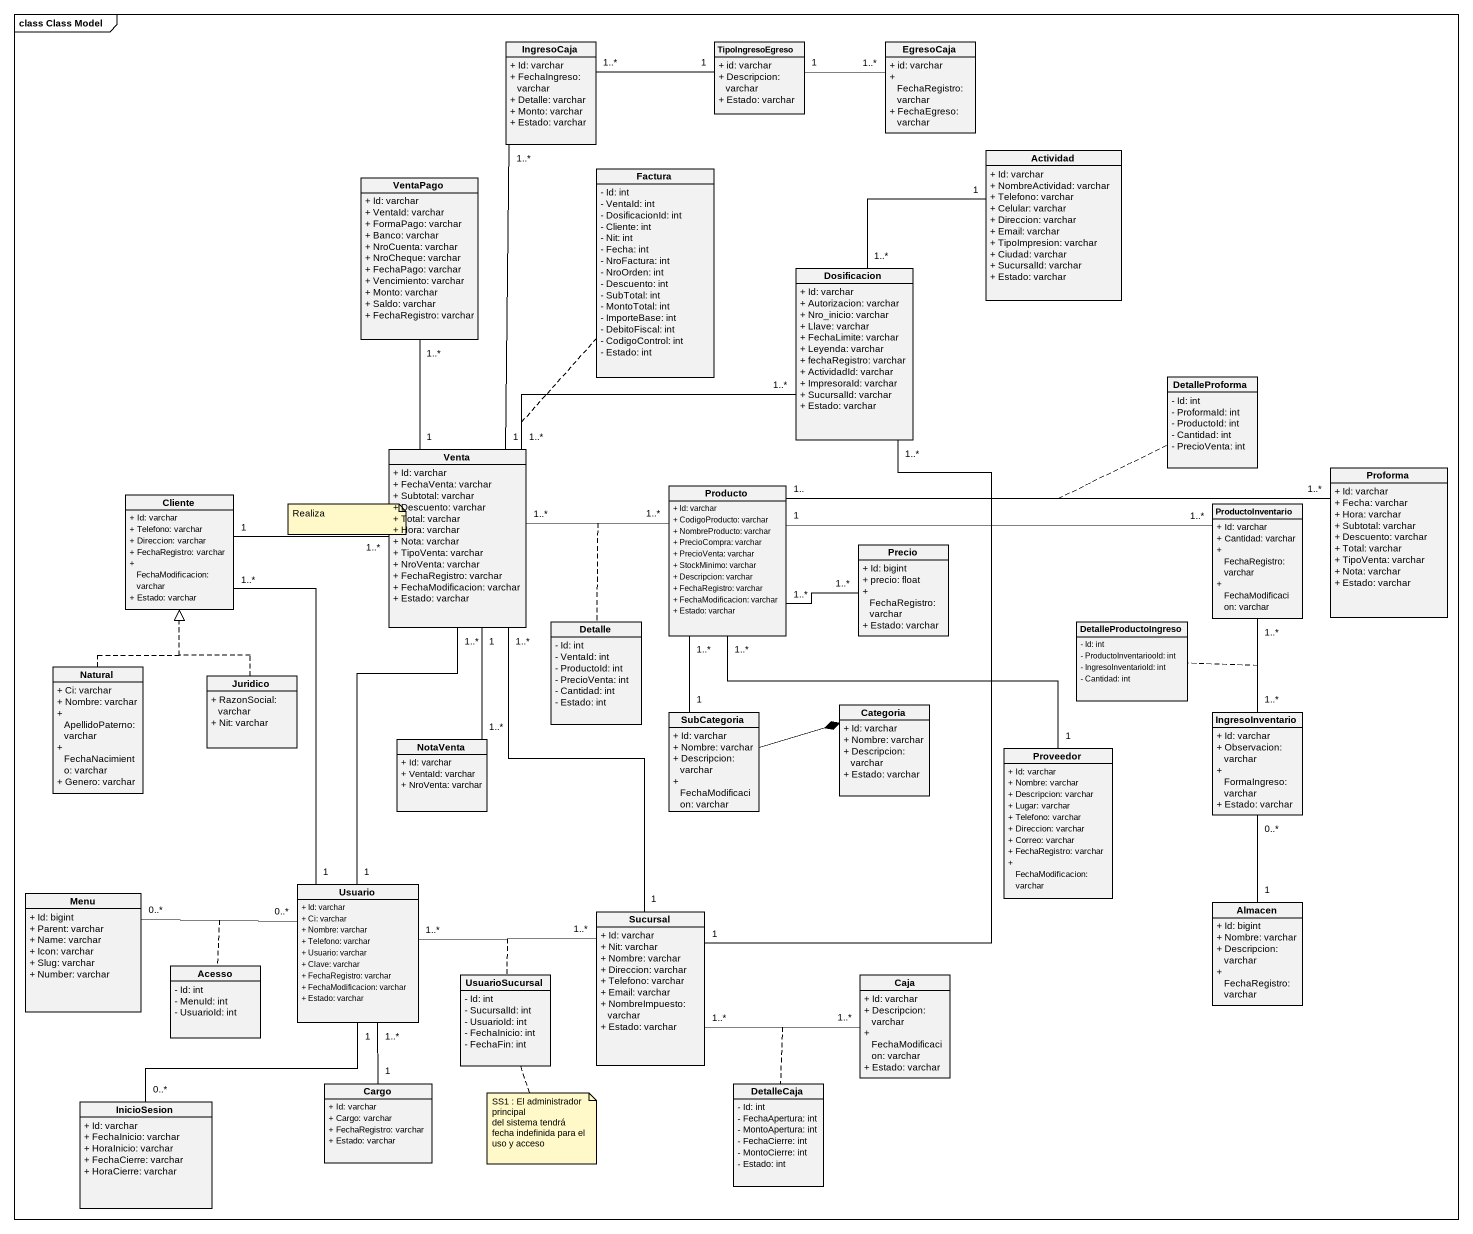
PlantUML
@startuml
mainframe class Class Model
hide circle
hide empty members
skinparam classAttributeIconSize 0
class IngresoCaja {
  + Id: varchar
  + FechaIngreso: varchar
  + Detalle: varchar
  + Monto: varchar
  + Estado: varchar
}
class TipoIngresoEgreso {
  + id: varchar
  + Descripcion: varchar
  + Estado: varchar
}
class EgresoCaja {
  + id: varchar
  + FechaRegistro: varchar
  + FechaEgreso: varchar
}
class VentaPago {
  + Id: varchar
  + VentaId: varchar
  + FormaPago: varchar
  + Banco: varchar
  + NroCuenta: varchar
  + NroCheque: varchar
  + FechaPago: varchar
  + Vencimiento: varchar
  + Monto: varchar
  + Saldo: varchar
  + FechaRegistro: varchar
}
class Factura {
  - Id: int
  - VentaId: int
  - DosificacionId: int
  - Cliente: int
  - Nit: int
  - Fecha: int
  - NroFactura: int
  - NroOrden: int
  - Descuento: int
  - SubTotal: int
  - MontoTotal: int
  - ImporteBase: int
  - DebitoFiscal: int
  - CodigoControl: int
  - Estado: int
}
class Actividad {
  + Id: varchar
  + NombreActividad: varchar
  + Telefono: varchar
  + Celular: varchar
  + Direccion: varchar
  + Email: varchar
  + TipoImpresion: varchar
  + Ciudad: varchar
  + SucursalId: varchar
  + Estado: varchar
}
class Dosificacion {
  + Id: varchar
  + Autorizacion: varchar
  + Nro_inicio: varchar
  + Llave: varchar
  + FechaLimite: varchar
  + Leyenda: varchar
  + fechaRegistro: varchar
  + ActividadId: varchar
  + ImpresoraId: varchar
  + SucursalId: varchar
  + Estado: varchar
}
class DetalleProforma {
  - Id: int
  - ProformaId: int
  - ProductoId: int
  - Cantidad: int
  - PrecioVenta: int
}
class Venta {
  + Id: varchar
  + FechaVenta: varchar
  + Subtotal: varchar
  + Descuento: varchar
  + Total: varchar
  + Hora: varchar
  + Nota: varchar
  + TipoVenta: varchar
  + NroVenta: varchar
  + FechaRegistro: varchar
  + FechaModificacion: varchar
  + Estado: varchar
}
class Proforma {
  + Id: varchar
  + Fecha: varchar
  + Hora: varchar
  + Subtotal: varchar
  + Descuento: varchar
  + Total: varchar
  + TipoVenta: varchar
  + Nota: varchar
  + Estado: varchar
}
class Cliente {
  + Id: varchar
  + Telefono: varchar
  + Direccion: varchar
  + FechaRegistro: varchar
  + FechaModificacion: varchar
  + Estado: varchar
}
class Producto {
  + Id: varchar
  + CodigoProducto: varchar
  + NombreProducto: varchar
  + PrecioCompra: varchar
  + PrecioVenta: varchar
  + StockMinimo: varchar
  + Descripcion: varchar
  + FechaRegistro: varchar
  + FechaModificacion: varchar
  + Estado: varchar
}
class ProductoInventario {
  + Id: varchar
  + Cantidad: varchar
  + FechaRegistro: varchar
  + FechaModificacion: varchar
}
class Precio {
  + Id: bigint
  + precio: float
  + FechaRegistro: varchar
  + Estado: varchar
}
class Detalle {
  - Id: int
  - VentaId: int
  - ProductoId: int
  - PrecioVenta: int
  - Cantidad: int
  - Estado: int
}
class DetalleProductoIngreso {
  - Id: int
  - ProductoInventariooId: int
  - IngresoInventarioId: int
  - Cantidad: int
}
class Natural {
  + Ci: varchar
  + Nombre: varchar
  + ApellidoPaterno: varchar
  + FechaNacimiento: varchar
  + Genero: varchar
}
class Juridico {
  + RazonSocial: varchar
  + Nit: varchar
}
class SubCategoria {
  + Id: varchar
  + Nombre: varchar
  + Descripcion: varchar
  + FechaModificacion: varchar
}
class Categoria {
  + Id: varchar
  + Nombre: varchar
  + Descripcion: varchar
  + Estado: varchar
}
class IngresoInventario {
  + Id: varchar
  + Observacion: varchar
  + FormaIngreso: varchar
  + Estado: varchar
}
class NotaVenta {
  + Id: varchar
  + VentaId: varchar
  + NroVenta: varchar
}
class Proveedor {
  + Id: varchar
  + Nombre: varchar
  + Descripcion: varchar
  + Lugar: varchar
  + Telefono: varchar
  + Direccion: varchar
  + Correo: varchar
  + FechaRegistro: varchar
  + FechaModificacion: varchar
}
class Menu {
  + Id: bigint
  + Parent: varchar
  + Name: varchar
  + Icon: varchar
  + Slug: varchar
  + Number: varchar
}
class Usuario {
  + Id: varchar
  + Ci: varchar
  + Nombre: varchar
  + Telefono: varchar
  + Usuario: varchar
  + Clave: varchar
  + FechaRegistro: varchar
  + FechaModificacion: varchar
  + Estado: varchar
}
class Sucursal {
  + Id: varchar
  + Nit: varchar
  + Nombre: varchar
  + Direccion: varchar
  + Telefono: varchar
  + Email: varchar
  + NombreImpuesto: varchar
  + Estado: varchar
}
class Almacen {
  + Id: bigint
  + Nombre: varchar
  + Descripcion: varchar
  + FechaRegistro: varchar
}
class Acesso {
  - Id: int
  - MenuId: int
  - UsuarioId: int
}
class UsuarioSucursal {
  - Id: int
  - SucursalId: int
  - UsuarioId: int
  - FechaInicio: int
  - FechaFin: int
}
class Caja {
  + Id: varchar
  + Descripcion: varchar
  + FechaModificacion: varchar
  + Estado: varchar
}
class InicioSesion {
  + Id: varchar
  + FechaInicio: varchar
  + HoraInicio: varchar
  + FechaCierre: varchar
  + HoraCierre: varchar
}
class Cargo {
  + Id: varchar
  + Cargo: varchar
  + FechaRegistro: varchar
  + Estado: varchar
}
class DetalleCaja {
  - Id: int
  - FechaApertura: int
  - MontoApertura: int
  - FechaCierre: int
  - MontoCierre: int
  - Estado: int
}
IngresoCaja "1..*" -right- "1" TipoIngresoEgreso
TipoIngresoEgreso "1" -right- "1..*" EgresoCaja
VentaPago "1..*" -- "1" Venta
Actividad "1" -- "1..*" Dosificacion
Dosificacion "1..*" -- "1" Sucursal
Venta "1" -up- "1..*" IngresoCaja
Venta "1..*" -right- "1..*" Dosificacion
(Venta, Dosificacion) .. Factura
Venta "1..*" -left- "1" Cliente
Venta "1..*" -right- "1..*" Producto
(Venta, Producto) .. Detalle
Venta "1..*" -- "1" Sucursal
Producto "1.." -right- "1..*" Proforma
(Producto, Proforma) .. DetalleProforma
Producto "1" -right- "1..*" ProductoInventario
Producto "1..*" -right- "1..*" Precio
Natural .up.|> Cliente
Juridico .up.|> Cliente
SubCategoria "1" -up- "1..*" Producto
SubCategoria -right-* Categoria
IngresoInventario "1..*" -up- "1..*" ProductoInventario
(IngresoInventario, ProductoInventario) .. DetalleProductoIngreso
NotaVenta "1..*" -up- "1" Venta
Proveedor "1" -up- "1..*" Producto
Menu "0..*" -right- "0..*" Usuario
(Menu, Usuario) .. Acesso
Usuario "1" -up- "1..*" Venta
Usuario "1" -up- "1..*" Cliente
Usuario "1..*" -right- "1..*" Sucursal
(Usuario, Sucursal) .. UsuarioSucursal
Sucursal "1..*" -right- "1..*" Caja
(Sucursal, Caja) .. DetalleCaja
Almacen "1" -up- "0..*" IngresoInventario
InicioSesion "0..*" -up- "1" Usuario
Cargo "1" -up- "1..*" Usuario
note as N1
  Realiza
end note
note bottom of UsuarioSucursal
  SS1 : El administrador principal
  del sistema tendrá fecha indefinida para el uso y acceso
end note
@enduml
